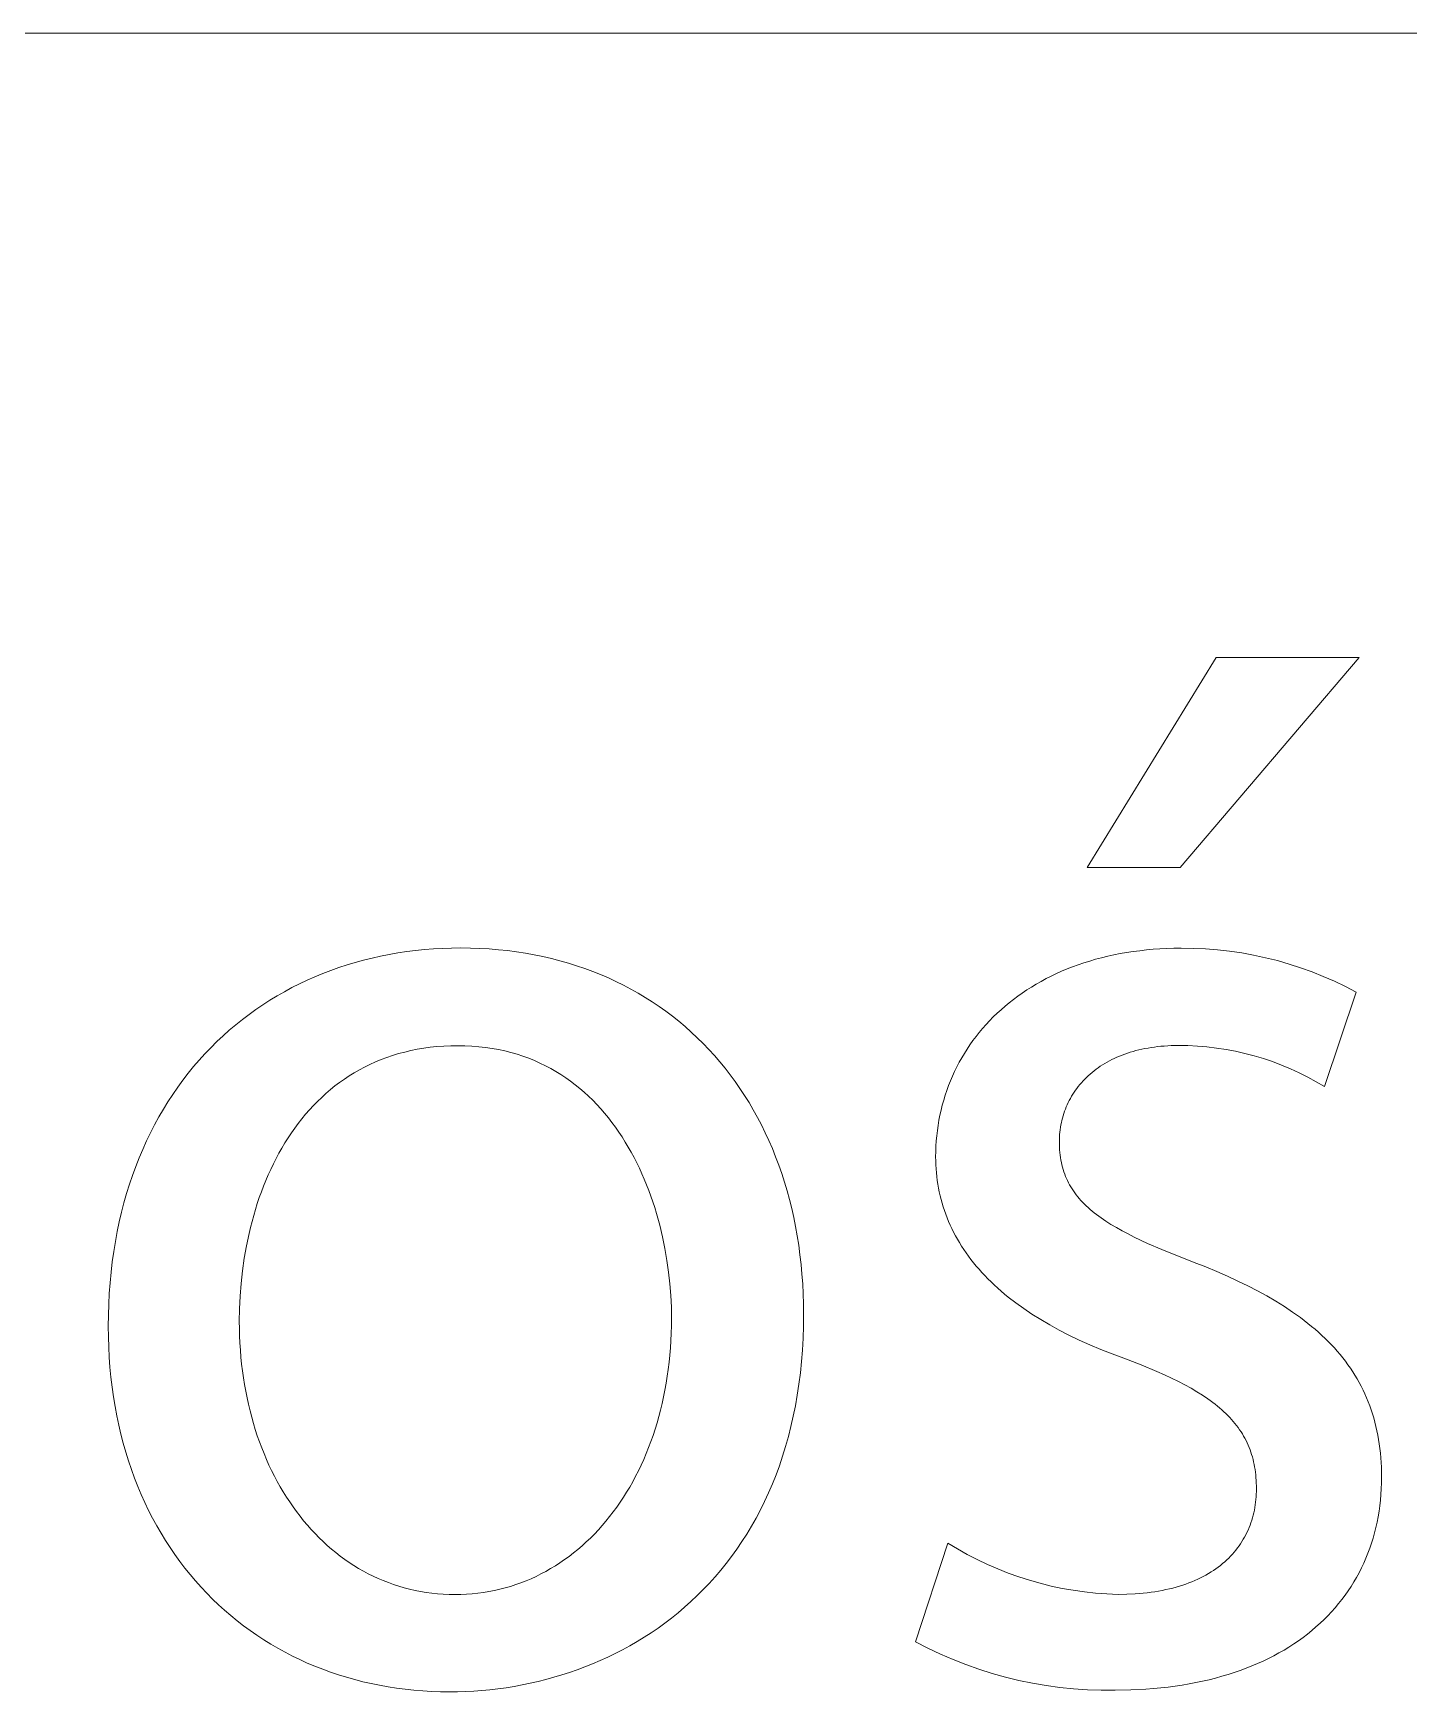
# Model space of a CAD drawing. Header units: millimetres. Extents: x 0 to 4468, y 0 to 3122.
# Drawn here: x 3837.3 to 3879.2, y 74.4 to 124.9 of the extents above; entities that cross this region are included whole.
import ezdxf

# ---------------------------------------------------------------- set-up
doc = ezdxf.new("R2010")
doc.units = ezdxf.units.MM
doc.header["$MEASUREMENT"] = 0
doc.layers.add('Domyślny', color=7, linetype='Continuous', true_color=0x000000)

msp = doc.modelspace()

# ---------------------------------------------------------------- linework, layer by layer
at = {"layer": 'Domyślny', "color": 18, "lineweight": 15, "true_color": 0x000000}
for p, q in [((2779.698, 124.861), (4464.069, 124.861)), ((3869.373, 99.458), (3873.301, 105.856)), ((3877.646, 105.856), (3872.2, 99.458)), ((3873.301, 105.856), (3877.646, 105.856)), ((3872.2, 99.458), (3869.373, 99.458)), ((3848.934, 96.935), (3849.205, 96.962)), ((3849.205, 96.962), (3849.478, 96.984)), ((3849.478, 96.984), (3849.754, 96.999)), ((3849.754, 96.999), (3850.032, 97.009)), ((3850.032, 97.009), (3850.311, 97.012)), ((3850.311, 97.012), (3850.601, 97.009)), ((3850.601, 97.009), (3850.888, 96.999)), ((3850.888, 96.999), (3851.172, 96.982)), ((3851.172, 96.982), (3851.453, 96.959)), ((3851.453, 96.959), (3851.731, 96.93)), ((3871.173, 96.951), (3871.379, 96.97)), ((3871.379, 96.97), (3871.587, 96.984)), ((3871.587, 96.984), (3871.799, 96.995)), ((3871.799, 96.995), (3872.013, 97.001)), ((3872.013, 97.001), (3872.23, 97.003)), ((3872.23, 97.003), (3872.6, 96.999)), ((3872.6, 96.999), (3872.97, 96.983)), ((3872.97, 96.983), (3873.339, 96.954)), ((3873.339, 96.954), (3873.707, 96.913)), ((3846.6, 96.414), (3846.848, 96.496)), ((3846.848, 96.496), (3847.1, 96.571)), ((3847.1, 96.571), (3847.354, 96.641)), ((3847.354, 96.641), (3847.611, 96.705)), ((3847.611, 96.705), (3847.871, 96.763)), ((3847.871, 96.763), (3848.133, 96.815)), ((3848.133, 96.815), (3848.397, 96.861)), ((3848.397, 96.861), (3848.664, 96.901)), ((3848.664, 96.901), (3848.934, 96.935)), ((3851.731, 96.93), (3852.006, 96.895)), ((3852.006, 96.895), (3852.277, 96.853)), ((3852.277, 96.853), (3852.545, 96.805)), ((3852.545, 96.805), (3852.81, 96.75)), ((3852.81, 96.75), (3853.071, 96.69)), ((3853.071, 96.69), (3853.329, 96.623)), ((3853.329, 96.623), (3853.583, 96.551)), ((3853.583, 96.551), (3853.834, 96.472)), ((3853.834, 96.472), (3854.081, 96.388)), ((3868.927, 96.437), (3869.098, 96.5)), ((3869.098, 96.5), (3869.272, 96.559)), ((3869.272, 96.559), (3869.449, 96.614)), ((3869.449, 96.614), (3869.628, 96.666)), ((3869.628, 96.666), (3869.811, 96.715)), ((3869.811, 96.715), (3869.997, 96.76)), ((3869.997, 96.76), (3870.186, 96.801)), ((3870.186, 96.801), (3870.377, 96.839)), ((3870.377, 96.839), (3870.572, 96.873)), ((3870.572, 96.873), (3870.769, 96.903)), ((3870.769, 96.903), (3870.97, 96.929)), ((3870.97, 96.929), (3871.173, 96.951)), ((3873.707, 96.913), (3874.073, 96.86)), ((3874.073, 96.86), (3874.437, 96.794)), ((3874.437, 96.794), (3874.799, 96.716)), ((3874.799, 96.716), (3875.158, 96.626)), ((3875.158, 96.626), (3875.513, 96.523)), ((3875.513, 96.523), (3875.865, 96.409)), ((3845.402, 95.919), (3845.635, 96.03)), ((3845.635, 96.03), (3845.872, 96.134)), ((3845.872, 96.134), (3846.111, 96.233)), ((3846.111, 96.233), (3846.354, 96.327)), ((3846.354, 96.327), (3846.6, 96.414)), ((3854.081, 96.388), (3854.325, 96.298)), ((3854.325, 96.298), (3854.565, 96.202)), ((3854.565, 96.202), (3854.801, 96.1)), ((3854.801, 96.1), (3855.033, 95.992)), ((3855.033, 95.992), (3855.262, 95.879)), ((3867.82, 95.911), (3867.969, 95.995)), ((3867.969, 95.995), (3868.12, 96.077)), ((3868.12, 96.077), (3868.276, 96.155)), ((3868.276, 96.155), (3868.434, 96.231)), ((3868.434, 96.231), (3868.595, 96.303)), ((3868.595, 96.303), (3868.76, 96.372)), ((3868.76, 96.372), (3868.927, 96.437)), ((3875.865, 96.409), (3876.213, 96.283)), ((3876.213, 96.283), (3876.557, 96.145)), ((3876.557, 96.145), (3876.895, 95.996)), ((3876.895, 95.996), (3877.229, 95.836)), ((3844.504, 95.421), (3844.723, 95.554)), ((3844.723, 95.554), (3844.946, 95.681)), ((3844.946, 95.681), (3845.172, 95.803)), ((3845.172, 95.803), (3845.402, 95.919)), ((3855.262, 95.879), (3855.486, 95.761)), ((3855.486, 95.761), (3855.707, 95.636)), ((3855.707, 95.636), (3855.924, 95.507)), ((3855.924, 95.507), (3856.136, 95.372)), ((3866.996, 95.343), (3867.125, 95.444)), ((3867.125, 95.444), (3867.258, 95.543)), ((3867.258, 95.543), (3867.393, 95.639)), ((3867.393, 95.639), (3867.532, 95.733)), ((3867.532, 95.733), (3867.674, 95.823)), ((3867.674, 95.823), (3867.82, 95.911)), ((3877.557, 95.664), (3876.59, 92.792)), ((3877.229, 95.836), (3877.557, 95.664)), ((3843.664, 94.834), (3843.868, 94.989)), ((3843.868, 94.989), (3844.076, 95.138)), ((3844.076, 95.138), (3844.288, 95.282)), ((3844.288, 95.282), (3844.504, 95.421)), ((3856.136, 95.372), (3856.345, 95.231)), ((3856.345, 95.231), (3856.549, 95.086)), ((3856.549, 95.086), (3856.749, 94.935)), ((3856.749, 94.935), (3856.945, 94.779)), ((3866.515, 94.911), (3866.63, 95.022)), ((3866.63, 95.022), (3866.749, 95.132)), ((3866.749, 95.132), (3866.871, 95.239)), ((3866.871, 95.239), (3866.996, 95.343)), ((3843.075, 94.335), (3843.267, 94.507)), ((3843.267, 94.507), (3843.464, 94.673)), ((3843.464, 94.673), (3843.664, 94.834)), ((3856.945, 94.779), (3857.136, 94.618)), ((3857.136, 94.618), (3857.324, 94.451)), ((3857.324, 94.451), (3857.506, 94.28)), ((3865.99, 94.316), (3866.088, 94.439)), ((3866.088, 94.439), (3866.189, 94.56)), ((3866.189, 94.56), (3866.294, 94.68)), ((3866.294, 94.68), (3866.403, 94.796)), ((3866.403, 94.796), (3866.515, 94.911)), ((3842.525, 93.789), (3842.704, 93.976)), ((3842.704, 93.976), (3842.888, 94.159)), ((3842.888, 94.159), (3843.075, 94.335)), ((3848.985, 93.927), (3848.792, 93.888)), ((3849.182, 93.96), (3848.985, 93.927)), ((3849.382, 93.987), (3849.182, 93.96)), ((3849.586, 94.008), (3849.382, 93.987)), ((3849.794, 94.024), (3849.586, 94.008)), ((3850.006, 94.033), (3849.794, 94.024)), ((3850.222, 94.036), (3850.006, 94.033)), ((3850.438, 94.033), (3850.222, 94.036)), ((3850.65, 94.023), (3850.438, 94.033)), ((3850.858, 94.006), (3850.65, 94.023)), ((3851.062, 93.983), (3850.858, 94.006)), ((3851.262, 93.954), (3851.062, 93.983)), ((3851.458, 93.918), (3851.262, 93.954)), ((3857.506, 94.28), (3857.685, 94.104)), ((3857.685, 94.104), (3857.859, 93.923)), ((3865.635, 93.8), (3865.718, 93.932)), ((3865.718, 93.932), (3865.805, 94.062)), ((3865.805, 94.062), (3865.896, 94.19)), ((3865.896, 94.19), (3865.99, 94.316)), ((3871.036, 93.929), (3870.945, 93.908)), ((3871.129, 93.948), (3871.036, 93.929)), ((3871.223, 93.965), (3871.129, 93.948)), ((3871.319, 93.981), (3871.223, 93.965)), ((3871.416, 93.995), (3871.319, 93.981)), ((3871.515, 94.007), (3871.416, 93.995)), ((3871.616, 94.018), (3871.515, 94.007)), ((3871.718, 94.026), (3871.616, 94.018)), ((3871.821, 94.033), (3871.718, 94.026)), ((3871.926, 94.038), (3871.821, 94.033)), ((3872.033, 94.041), (3871.926, 94.038)), ((3872.141, 94.042), (3872.033, 94.041)), ((3872.433, 94.038), (3872.141, 94.042)), ((3872.725, 94.024), (3872.433, 94.038)), ((3873.017, 94), (3872.725, 94.024)), ((3873.308, 93.966), (3873.017, 94)), ((3873.597, 93.922), (3873.308, 93.966)), ((3842.18, 93.398), (3842.35, 93.596)), ((3842.35, 93.596), (3842.525, 93.789)), ((3847.547, 93.468), (3847.384, 93.387)), ((3847.714, 93.543), (3847.547, 93.468)), ((3847.884, 93.613), (3847.714, 93.543)), ((3848.058, 93.679), (3847.884, 93.613)), ((3848.236, 93.739), (3848.058, 93.679)), ((3848.418, 93.794), (3848.236, 93.739)), ((3848.603, 93.844), (3848.418, 93.794)), ((3848.792, 93.888), (3848.603, 93.844)), ((3851.65, 93.877), (3851.458, 93.918)), ((3851.838, 93.829), (3851.65, 93.877)), ((3852.022, 93.776), (3851.838, 93.829)), ((3852.203, 93.717), (3852.022, 93.776)), ((3852.379, 93.653), (3852.203, 93.717)), ((3852.551, 93.583), (3852.379, 93.653)), ((3852.72, 93.508), (3852.551, 93.583)), ((3852.885, 93.428), (3852.72, 93.508)), ((3853.046, 93.343), (3852.885, 93.428)), ((3857.859, 93.923), (3858.028, 93.736)), ((3858.028, 93.736), (3858.193, 93.546)), ((3858.193, 93.546), (3858.353, 93.35)), ((3865.406, 93.392), (3865.479, 93.53)), ((3865.479, 93.53), (3865.555, 93.666)), ((3865.555, 93.666), (3865.635, 93.8)), ((3869.838, 93.452), (3869.771, 93.408)), ((3869.906, 93.494), (3869.838, 93.452)), ((3869.977, 93.534), (3869.906, 93.494)), ((3870.048, 93.573), (3869.977, 93.534)), ((3870.122, 93.611), (3870.048, 93.573)), ((3870.197, 93.648), (3870.122, 93.611)), ((3870.273, 93.683), (3870.197, 93.648)), ((3870.352, 93.716), (3870.273, 93.683)), ((3870.432, 93.748), (3870.352, 93.716)), ((3870.513, 93.779), (3870.432, 93.748)), ((3870.596, 93.808), (3870.513, 93.779)), ((3870.681, 93.835), (3870.596, 93.808)), ((3870.768, 93.861), (3870.681, 93.835)), ((3870.855, 93.885), (3870.768, 93.861)), ((3870.945, 93.908), (3870.855, 93.885)), ((3873.884, 93.868), (3873.597, 93.922)), ((3874.17, 93.803), (3873.884, 93.868)), ((3874.453, 93.729), (3874.17, 93.803)), ((3874.733, 93.645), (3874.453, 93.729)), ((3875.01, 93.551), (3874.733, 93.645)), ((3875.284, 93.448), (3875.01, 93.551)), ((3875.554, 93.335), (3875.284, 93.448)), ((3841.698, 92.773), (3841.854, 92.986)), ((3841.854, 92.986), (3842.015, 93.195)), ((3842.015, 93.195), (3842.18, 93.398)), ((3846.622, 92.917), (3846.481, 92.81)), ((3846.767, 93.02), (3846.622, 92.917)), ((3846.916, 93.118), (3846.767, 93.02)), ((3847.068, 93.213), (3846.916, 93.118)), ((3847.224, 93.302), (3847.068, 93.213)), ((3847.384, 93.387), (3847.224, 93.302)), ((3853.203, 93.253), (3853.046, 93.343)), ((3853.356, 93.159), (3853.203, 93.253)), ((3853.506, 93.059), (3853.356, 93.159)), ((3853.651, 92.956), (3853.506, 93.059)), ((3853.794, 92.848), (3853.651, 92.956)), ((3858.353, 93.35), (3858.508, 93.15)), ((3858.508, 93.15), (3858.659, 92.945)), ((3858.659, 92.945), (3858.804, 92.736)), ((3865.154, 92.823), (3865.211, 92.968)), ((3865.211, 92.968), (3865.273, 93.111)), ((3865.273, 93.111), (3865.338, 93.252)), ((3865.338, 93.252), (3865.406, 93.392)), ((3869.246, 92.964), (3869.196, 92.909)), ((3869.297, 93.018), (3869.246, 92.964)), ((3869.351, 93.071), (3869.297, 93.018)), ((3869.406, 93.123), (3869.351, 93.071)), ((3869.462, 93.173), (3869.406, 93.123)), ((3869.521, 93.223), (3869.462, 93.173)), ((3869.581, 93.271), (3869.521, 93.223)), ((3869.643, 93.318), (3869.581, 93.271)), ((3869.706, 93.364), (3869.643, 93.318)), ((3869.771, 93.408), (3869.706, 93.364)), ((3875.82, 93.213), (3875.554, 93.335)), ((3876.081, 93.082), (3875.82, 93.213)), ((3876.338, 92.941), (3876.081, 93.082)), ((3876.59, 92.792), (3876.338, 92.941)), ((3841.4, 92.33), (3841.547, 92.554)), ((3841.547, 92.554), (3841.698, 92.773)), ((3846.077, 92.464), (3845.95, 92.34)), ((3846.208, 92.583), (3846.077, 92.464)), ((3846.343, 92.698), (3846.208, 92.583)), ((3846.481, 92.81), (3846.343, 92.698)), ((3853.932, 92.735), (3853.794, 92.848)), ((3854.067, 92.619), (3853.932, 92.735)), ((3854.198, 92.498), (3854.067, 92.619)), ((3854.326, 92.374), (3854.198, 92.498)), ((3858.804, 92.736), (3858.945, 92.522)), ((3858.945, 92.522), (3859.081, 92.303)), ((3865.005, 92.379), (3865.051, 92.529)), ((3865.051, 92.529), (3865.1, 92.677)), ((3865.1, 92.677), (3865.154, 92.823)), ((3868.86, 92.433), (3868.826, 92.37)), ((3868.896, 92.496), (3868.86, 92.433)), ((3868.934, 92.558), (3868.896, 92.496)), ((3868.973, 92.619), (3868.934, 92.558)), ((3869.014, 92.679), (3868.973, 92.619)), ((3869.057, 92.738), (3869.014, 92.679)), ((3869.102, 92.796), (3869.057, 92.738)), ((3869.148, 92.853), (3869.102, 92.796)), ((3869.196, 92.909), (3869.148, 92.853)), ((3841.123, 91.867), (3841.259, 92.101)), ((3841.259, 92.101), (3841.4, 92.33)), ((3845.589, 91.949), (3845.475, 91.812)), ((3845.706, 92.083), (3845.589, 91.949)), ((3845.826, 92.214), (3845.706, 92.083)), ((3845.95, 92.34), (3845.826, 92.214)), ((3854.45, 92.246), (3854.326, 92.374)), ((3854.57, 92.115), (3854.45, 92.246)), ((3854.687, 91.98), (3854.57, 92.115)), ((3854.801, 91.841), (3854.687, 91.98)), ((3859.081, 92.303), (3859.212, 92.08)), ((3859.212, 92.08), (3859.338, 91.853)), ((3864.86, 91.767), (3864.89, 91.922)), ((3864.89, 91.922), (3864.925, 92.076)), ((3864.925, 92.076), (3864.963, 92.228)), ((3864.963, 92.228), (3865.005, 92.379)), ((3868.638, 91.904), (3868.619, 91.834)), ((3868.66, 91.972), (3868.638, 91.904)), ((3868.683, 92.04), (3868.66, 91.972)), ((3868.708, 92.108), (3868.683, 92.04)), ((3868.735, 92.174), (3868.708, 92.108)), ((3868.763, 92.24), (3868.735, 92.174)), ((3868.794, 92.305), (3868.763, 92.24)), ((3868.826, 92.37), (3868.794, 92.305)), ((3840.867, 91.384), (3840.992, 91.628)), ((3840.992, 91.628), (3841.123, 91.867)), ((3845.259, 91.527), (3845.155, 91.38)), ((3845.365, 91.671), (3845.259, 91.527)), ((3845.475, 91.812), (3845.365, 91.671)), ((3854.911, 91.7), (3854.801, 91.841)), ((3855.017, 91.555), (3854.911, 91.7)), ((3855.12, 91.408), (3855.017, 91.555)), ((3855.219, 91.257), (3855.12, 91.408)), ((3859.338, 91.853), (3859.459, 91.622)), ((3859.459, 91.622), (3859.575, 91.386)), ((3864.793, 91.295), (3864.812, 91.453)), ((3864.812, 91.453), (3864.834, 91.611)), ((3864.834, 91.611), (3864.86, 91.767)), ((3868.54, 91.406), (3868.533, 91.333)), ((3868.549, 91.479), (3868.54, 91.406)), ((3868.559, 91.551), (3868.549, 91.479)), ((3868.571, 91.623), (3868.559, 91.551)), ((3868.585, 91.694), (3868.571, 91.623)), ((3868.601, 91.764), (3868.585, 91.694)), ((3868.619, 91.834), (3868.601, 91.764)), ((3840.631, 90.881), (3840.746, 91.135)), ((3840.746, 91.135), (3840.867, 91.384)), ((3844.866, 90.921), (3844.777, 90.763)), ((3844.959, 91.077), (3844.866, 90.921)), ((3845.056, 91.23), (3844.959, 91.077)), ((3845.155, 91.38), (3845.056, 91.23)), ((3855.316, 91.104), (3855.219, 91.257)), ((3855.408, 90.949), (3855.316, 91.104)), ((3855.498, 90.791), (3855.408, 90.949)), ((3859.575, 91.386), (3859.686, 91.146)), ((3859.686, 91.146), (3859.791, 90.902)), ((3859.791, 90.902), (3859.892, 90.654)), ((3864.763, 90.812), (3864.769, 90.974)), ((3864.769, 90.974), (3864.779, 91.135)), ((3864.779, 91.135), (3864.793, 91.295)), ((3868.526, 91.185), (3868.525, 91.111)), ((3868.525, 91.111), (3868.526, 91.027)), ((3868.529, 91.259), (3868.526, 91.185)), ((3868.526, 91.027), (3868.529, 90.945)), ((3868.533, 91.333), (3868.529, 91.259)), ((3868.529, 90.945), (3868.534, 90.864)), ((3840.418, 90.358), (3840.522, 90.622)), ((3840.522, 90.622), (3840.631, 90.881)), ((3844.607, 90.438), (3844.528, 90.272)), ((3844.69, 90.602), (3844.607, 90.438)), ((3844.777, 90.763), (3844.69, 90.602)), ((3855.584, 90.63), (3855.498, 90.791)), ((3855.666, 90.468), (3855.584, 90.63)), ((3855.746, 90.303), (3855.666, 90.468)), ((3859.892, 90.654), (3859.986, 90.402)), ((3859.986, 90.402), (3860.076, 90.146)), ((3864.76, 90.649), (3864.763, 90.812)), ((3864.762, 90.528), (3864.76, 90.649)), ((3864.766, 90.408), (3864.762, 90.528)), ((3864.773, 90.288), (3864.766, 90.408)), ((3868.534, 90.864), (3868.54, 90.784)), ((3868.54, 90.784), (3868.549, 90.706)), ((3868.549, 90.706), (3868.559, 90.63)), ((3868.559, 90.63), (3868.572, 90.554)), ((3868.572, 90.554), (3868.586, 90.48)), ((3868.586, 90.48), (3868.602, 90.407)), ((3868.602, 90.407), (3868.621, 90.335)), ((3840.228, 89.816), (3840.32, 90.089)), ((3840.32, 90.089), (3840.418, 90.358)), ((3844.378, 89.934), (3844.308, 89.761)), ((3844.451, 90.104), (3844.378, 89.934)), ((3844.528, 90.272), (3844.451, 90.104)), ((3855.822, 90.137), (3855.746, 90.303)), ((3855.895, 89.969), (3855.822, 90.137)), ((3855.964, 89.799), (3855.895, 89.969)), ((3860.076, 90.146), (3860.16, 89.886)), ((3860.16, 89.886), (3860.239, 89.622)), ((3864.782, 90.169), (3864.773, 90.288)), ((3864.794, 90.051), (3864.782, 90.169)), ((3864.809, 89.933), (3864.794, 90.051)), ((3864.827, 89.816), (3864.809, 89.933)), ((3868.621, 90.335), (3868.641, 90.264)), ((3868.641, 90.264), (3868.663, 90.195)), ((3868.663, 90.195), (3868.687, 90.126)), ((3868.687, 90.126), (3868.713, 90.059)), ((3868.713, 90.059), (3868.741, 89.993)), ((3868.741, 89.993), (3868.771, 89.928)), ((3868.771, 89.928), (3868.803, 89.863)), ((3840.061, 89.254), (3840.141, 89.537)), ((3840.141, 89.537), (3840.228, 89.816)), ((3844.178, 89.41), (3844.118, 89.232)), ((3844.242, 89.587), (3844.178, 89.41)), ((3844.308, 89.761), (3844.242, 89.587)), ((3856.031, 89.628), (3855.964, 89.799)), ((3856.094, 89.455), (3856.031, 89.628)), ((3856.154, 89.281), (3856.094, 89.455)), ((3860.239, 89.622), (3860.312, 89.354)), ((3864.847, 89.699), (3864.827, 89.816)), ((3864.87, 89.584), (3864.847, 89.699)), ((3864.896, 89.469), (3864.87, 89.584)), ((3864.925, 89.354), (3864.896, 89.469)), ((3868.803, 89.863), (3868.837, 89.8)), ((3868.837, 89.8), (3868.873, 89.738)), ((3868.873, 89.738), (3868.911, 89.676)), ((3868.911, 89.676), (3868.951, 89.616)), ((3868.951, 89.616), (3868.993, 89.556)), ((3868.993, 89.556), (3869.037, 89.497)), ((3869.037, 89.497), (3869.083, 89.439)), ((3869.083, 89.439), (3869.131, 89.382)), ((3869.131, 89.382), (3869.181, 89.325)), ((3839.917, 88.674), (3839.986, 88.967)), ((3839.986, 88.967), (3840.061, 89.254)), ((3844.061, 89.052), (3844.008, 88.871)), ((3844.118, 89.232), (3844.061, 89.052)), ((3856.211, 89.106), (3856.154, 89.281)), ((3856.265, 88.93), (3856.211, 89.106)), ((3856.363, 88.575), (3856.265, 88.93)), ((3860.312, 89.354), (3860.38, 89.083)), ((3860.38, 89.083), (3860.442, 88.808)), ((3864.956, 89.241), (3864.925, 89.354)), ((3864.99, 89.128), (3864.956, 89.241)), ((3865.027, 89.016), (3864.99, 89.128)), ((3865.067, 88.905), (3865.027, 89.016)), ((3865.109, 88.794), (3865.067, 88.905)), ((3869.181, 89.325), (3869.233, 89.269)), ((3869.233, 89.269), (3869.287, 89.214)), ((3869.287, 89.214), (3869.343, 89.16)), ((3869.343, 89.16), (3869.401, 89.106)), ((3869.401, 89.106), (3869.461, 89.052)), ((3869.461, 89.052), (3869.524, 89)), ((3869.524, 89), (3869.588, 88.947)), ((3869.588, 88.947), (3869.654, 88.896)), ((3869.654, 88.896), (3869.723, 88.844)), ((3839.799, 88.075), (3839.855, 88.377)), ((3839.855, 88.377), (3839.917, 88.674)), ((3843.91, 88.503), (3843.866, 88.318)), ((3843.957, 88.688), (3843.91, 88.503)), ((3844.008, 88.871), (3843.957, 88.688)), ((3856.449, 88.217), (3856.363, 88.575)), ((3860.442, 88.808), (3860.498, 88.529)), ((3860.498, 88.529), (3860.548, 88.247)), ((3865.155, 88.684), (3865.109, 88.794)), ((3865.203, 88.575), (3865.155, 88.684)), ((3865.253, 88.467), (3865.203, 88.575)), ((3865.307, 88.359), (3865.253, 88.467)), ((3869.723, 88.844), (3869.793, 88.794)), ((3869.793, 88.794), (3869.941, 88.693)), ((3869.941, 88.693), (3870.096, 88.594)), ((3870.096, 88.594), (3870.261, 88.497)), ((3870.261, 88.497), (3870.433, 88.4)), ((3870.433, 88.4), (3870.614, 88.304)), ((3839.749, 87.768), (3839.799, 88.075)), ((3843.787, 87.943), (3843.72, 87.565)), ((3843.866, 88.318), (3843.787, 87.943)), ((3856.523, 87.859), (3856.449, 88.217)), ((3860.548, 88.247), (3860.593, 87.961)), ((3860.593, 87.961), (3860.632, 87.672)), ((3865.363, 88.252), (3865.307, 88.359)), ((3865.422, 88.146), (3865.363, 88.252)), ((3865.484, 88.041), (3865.422, 88.146)), ((3865.549, 87.937), (3865.484, 88.041)), ((3865.617, 87.833), (3865.549, 87.937)), ((3870.614, 88.304), (3870.804, 88.209)), ((3870.804, 88.209), (3871.208, 88.018)), ((3871.208, 88.018), (3871.648, 87.827)), ((3839.668, 87.141), (3839.705, 87.457)), ((3839.705, 87.457), (3839.749, 87.768)), ((3843.72, 87.565), (3843.666, 87.184)), ((3856.585, 87.5), (3856.523, 87.859)), ((3856.636, 87.141), (3856.585, 87.5)), ((3860.632, 87.672), (3860.666, 87.379)), ((3860.666, 87.379), (3860.693, 87.084)), ((3865.687, 87.731), (3865.617, 87.833)), ((3865.76, 87.629), (3865.687, 87.731)), ((3865.836, 87.528), (3865.76, 87.629)), ((3865.915, 87.428), (3865.836, 87.528)), ((3865.997, 87.328), (3865.915, 87.428)), ((3871.648, 87.827), (3872.632, 87.435)), ((3872.632, 87.435), (3872.979, 87.299)), ((3839.638, 86.821), (3839.668, 87.141)), ((3843.666, 87.184), (3843.624, 86.8)), ((3856.675, 86.784), (3856.636, 87.141)), ((3860.693, 87.084), (3860.714, 86.784)), ((3866.081, 87.23), (3865.997, 87.328)), ((3866.168, 87.132), (3866.081, 87.23)), ((3866.259, 87.036), (3866.168, 87.132)), ((3866.352, 86.94), (3866.259, 87.036)), ((3866.448, 86.845), (3866.352, 86.94)), ((3872.979, 87.299), (3873.316, 87.16)), ((3873.316, 87.16), (3873.642, 87.017)), ((3873.642, 87.017), (3873.957, 86.872)), ((3873.957, 86.872), (3874.262, 86.724)), ((3839.597, 86.167), (3839.614, 86.496)), ((3839.614, 86.496), (3839.638, 86.821)), ((3843.594, 86.415), (3843.577, 86.029)), ((3843.624, 86.8), (3843.594, 86.415)), ((3856.702, 86.43), (3856.675, 86.784)), ((3856.719, 86.079), (3856.702, 86.43)), ((3860.714, 86.784), (3860.729, 86.482)), ((3860.729, 86.482), (3860.738, 86.176)), ((3866.546, 86.751), (3866.448, 86.845)), ((3866.648, 86.658), (3866.546, 86.751)), ((3866.752, 86.566), (3866.648, 86.658)), ((3866.86, 86.475), (3866.752, 86.566)), ((3866.97, 86.384), (3866.86, 86.475)), ((3867.199, 86.207), (3866.97, 86.384)), ((3874.262, 86.724), (3874.555, 86.572)), ((3874.555, 86.572), (3874.838, 86.417)), ((3874.838, 86.417), (3875.11, 86.258)), ((3839.587, 85.833), (3839.597, 86.167)), ((3843.577, 86.029), (3843.571, 85.644)), ((3856.724, 85.733), (3856.719, 86.079)), ((3860.738, 86.176), (3860.742, 85.867)), ((3860.742, 85.867), (3860.738, 85.495)), ((3867.44, 86.033), (3867.199, 86.207)), ((3867.692, 85.863), (3867.44, 86.033)), ((3867.956, 85.697), (3867.692, 85.863)), ((3875.11, 86.258), (3875.371, 86.095)), ((3875.371, 86.095), (3875.621, 85.928)), ((3875.621, 85.928), (3875.861, 85.757)), ((3839.583, 85.495), (3839.587, 85.833)), ((3839.586, 85.177), (3839.583, 85.495)), ((3843.571, 85.644), (3843.573, 85.423)), ((3843.573, 85.423), (3843.579, 85.204)), ((3856.716, 85.28), (3856.722, 85.506)), ((3856.722, 85.506), (3856.724, 85.733)), ((3860.738, 85.495), (3860.725, 85.13)), ((3868.231, 85.535), (3867.956, 85.697)), ((3868.518, 85.377), (3868.231, 85.535)), ((3868.817, 85.223), (3868.518, 85.377)), ((3875.861, 85.757), (3875.976, 85.67)), ((3875.976, 85.67), (3876.089, 85.582)), ((3876.089, 85.582), (3876.199, 85.492)), ((3876.199, 85.492), (3876.306, 85.402)), ((3876.306, 85.402), (3876.411, 85.31)), ((3839.596, 84.862), (3839.586, 85.177)), ((3839.613, 84.552), (3839.596, 84.862)), ((3843.579, 85.204), (3843.589, 84.986)), ((3843.589, 84.986), (3843.602, 84.771)), ((3856.673, 84.615), (3856.691, 84.835)), ((3856.691, 84.835), (3856.706, 85.056)), ((3856.706, 85.056), (3856.716, 85.28)), ((3860.725, 85.13), (3860.706, 84.771)), ((3869.128, 85.074), (3868.817, 85.223)), ((3869.45, 84.928), (3869.128, 85.074)), ((3869.785, 84.788), (3869.45, 84.928)), ((3876.411, 85.31), (3876.513, 85.217)), ((3876.513, 85.217), (3876.612, 85.123)), ((3876.612, 85.123), (3876.708, 85.028)), ((3876.708, 85.028), (3876.802, 84.931)), ((3876.802, 84.931), (3876.893, 84.833)), ((3876.893, 84.833), (3876.981, 84.734)), ((3839.635, 84.245), (3839.613, 84.552)), ((3843.602, 84.771), (3843.62, 84.557)), ((3843.62, 84.557), (3843.642, 84.345)), ((3843.642, 84.345), (3843.667, 84.136)), ((3856.625, 84.183), (3856.651, 84.398)), ((3856.651, 84.398), (3856.673, 84.615)), ((3860.678, 84.419), (3860.643, 84.073)), ((3860.706, 84.771), (3860.678, 84.419)), ((3870.131, 84.651), (3869.785, 84.788)), ((3870.489, 84.519), (3870.131, 84.651)), ((3871.012, 84.319), (3870.489, 84.519)), ((3876.981, 84.734), (3877.066, 84.634)), ((3877.066, 84.634), (3877.149, 84.532)), ((3877.149, 84.532), (3877.228, 84.429)), ((3877.228, 84.429), (3877.305, 84.324)), ((3839.664, 83.942), (3839.635, 84.245)), ((3839.7, 83.643), (3839.664, 83.942)), ((3843.667, 84.136), (3843.696, 83.928)), ((3843.696, 83.928), (3843.729, 83.723)), ((3856.562, 83.761), (3856.595, 83.971)), ((3856.595, 83.971), (3856.625, 84.183)), ((3860.643, 84.073), (3860.6, 83.734)), ((3871.495, 84.118), (3871.012, 84.319)), ((3871.722, 84.017), (3871.495, 84.118)), ((3871.939, 83.915), (3871.722, 84.017)), ((3872.146, 83.813), (3871.939, 83.915)), ((3877.305, 84.324), (3877.38, 84.218)), ((3877.38, 84.218), (3877.451, 84.111)), ((3877.451, 84.111), (3877.52, 84.002)), ((3877.52, 84.002), (3877.586, 83.892)), ((3877.586, 83.892), (3877.649, 83.78)), ((3839.741, 83.347), (3839.7, 83.643)), ((3839.789, 83.056), (3839.741, 83.347)), ((3843.729, 83.723), (3843.765, 83.519)), ((3843.765, 83.519), (3843.805, 83.318)), ((3856.438, 83.145), (3856.483, 83.348)), ((3856.483, 83.348), (3856.524, 83.553)), ((3856.524, 83.553), (3856.562, 83.761)), ((3860.55, 83.401), (3860.493, 83.075)), ((3860.6, 83.734), (3860.55, 83.401)), ((3872.343, 83.71), (3872.146, 83.813)), ((3872.531, 83.606), (3872.343, 83.71)), ((3872.71, 83.501), (3872.531, 83.606)), ((3872.879, 83.394), (3872.71, 83.501)), ((3873.04, 83.286), (3872.879, 83.394)), ((3877.649, 83.78), (3877.709, 83.667)), ((3877.709, 83.667), (3877.767, 83.552)), ((3877.767, 83.552), (3877.822, 83.436)), ((3877.822, 83.436), (3877.874, 83.318)), ((3839.843, 82.769), (3839.789, 83.056)), ((3843.805, 83.318), (3843.849, 83.119)), ((3843.849, 83.119), (3843.896, 82.923)), ((3843.896, 82.923), (3843.947, 82.729)), ((3856.338, 82.748), (3856.39, 82.945)), ((3856.39, 82.945), (3856.438, 83.145)), ((3860.493, 83.075), (3860.429, 82.755)), ((3873.117, 83.231), (3873.04, 83.286)), ((3873.191, 83.176), (3873.117, 83.231)), ((3873.264, 83.12), (3873.191, 83.176)), ((3873.334, 83.064), (3873.264, 83.12)), ((3873.402, 83.007), (3873.334, 83.064)), ((3873.468, 82.95), (3873.402, 83.007)), ((3873.532, 82.892), (3873.468, 82.95)), ((3873.593, 82.834), (3873.532, 82.892)), ((3873.653, 82.775), (3873.593, 82.834)), ((3877.874, 83.318), (3877.923, 83.198)), ((3877.923, 83.198), (3877.969, 83.077)), ((3877.969, 83.077), (3878.013, 82.954)), ((3878.013, 82.954), (3878.054, 82.83)), ((3878.054, 82.83), (3878.092, 82.704)), ((3839.902, 82.486), (3839.843, 82.769)), ((3839.968, 82.207), (3839.902, 82.486)), ((3843.947, 82.729), (3844.001, 82.537)), ((3844.001, 82.537), (3844.058, 82.348)), ((3844.058, 82.348), (3844.119, 82.162)), ((3856.161, 82.172), (3856.224, 82.361)), ((3856.224, 82.361), (3856.283, 82.553)), ((3856.283, 82.553), (3856.338, 82.748)), ((3860.357, 82.441), (3860.28, 82.134)), ((3860.429, 82.755), (3860.357, 82.441)), ((3873.71, 82.716), (3873.653, 82.775)), ((3873.765, 82.656), (3873.71, 82.716)), ((3873.818, 82.595), (3873.765, 82.656)), ((3873.869, 82.533), (3873.818, 82.595)), ((3873.919, 82.471), (3873.869, 82.533)), ((3873.966, 82.408), (3873.919, 82.471)), ((3874.011, 82.345), (3873.966, 82.408)), ((3874.053, 82.28), (3874.011, 82.345)), ((3878.092, 82.704), (3878.127, 82.576)), ((3878.127, 82.576), (3878.16, 82.447)), ((3878.16, 82.447), (3878.189, 82.315)), ((3878.189, 82.315), (3878.216, 82.182)), ((3840.039, 81.932), (3839.968, 82.207)), ((3840.116, 81.661), (3840.039, 81.932)), ((3844.119, 82.162), (3844.184, 81.978)), ((3844.184, 81.978), (3844.251, 81.797)), ((3856.026, 81.802), (3856.095, 81.985)), ((3856.095, 81.985), (3856.161, 82.172)), ((3860.195, 81.833), (3860.104, 81.539)), ((3860.28, 82.134), (3860.195, 81.833)), ((3874.094, 82.215), (3874.053, 82.28)), ((3874.133, 82.149), (3874.094, 82.215)), ((3874.17, 82.083), (3874.133, 82.149)), ((3874.206, 82.015), (3874.17, 82.083)), ((3874.239, 81.947), (3874.206, 82.015)), ((3874.27, 81.878), (3874.239, 81.947)), ((3874.299, 81.807), (3874.27, 81.878)), ((3874.327, 81.736), (3874.299, 81.807)), ((3878.216, 82.182), (3878.24, 82.048)), ((3878.24, 82.048), (3878.261, 81.911)), ((3878.261, 81.911), (3878.28, 81.773)), ((3840.199, 81.395), (3840.116, 81.661)), ((3840.288, 81.133), (3840.199, 81.395)), ((3844.251, 81.797), (3844.322, 81.618)), ((3844.322, 81.618), (3844.397, 81.443)), ((3844.397, 81.443), (3844.474, 81.27)), ((3855.799, 81.269), (3855.878, 81.443)), ((3855.878, 81.443), (3855.954, 81.621)), ((3855.954, 81.621), (3856.026, 81.802)), ((3860.104, 81.539), (3860.006, 81.25)), ((3874.352, 81.664), (3874.327, 81.736)), ((3874.376, 81.591), (3874.352, 81.664)), ((3874.398, 81.517), (3874.376, 81.591)), ((3874.418, 81.442), (3874.398, 81.517)), ((3874.436, 81.366), (3874.418, 81.442)), ((3874.452, 81.289), (3874.436, 81.366)), ((3878.28, 81.773), (3878.295, 81.633)), ((3878.295, 81.633), (3878.308, 81.491)), ((3878.308, 81.491), (3878.318, 81.347)), ((3878.318, 81.347), (3878.325, 81.201)), ((3840.382, 80.875), (3840.288, 81.133)), ((3840.481, 80.621), (3840.382, 80.875)), ((3844.474, 81.27), (3844.555, 81.1)), ((3844.555, 81.1), (3844.639, 80.933)), ((3844.639, 80.933), (3844.726, 80.769)), ((3855.543, 80.763), (3855.631, 80.929)), ((3855.631, 80.929), (3855.716, 81.097)), ((3855.716, 81.097), (3855.799, 81.269)), ((3859.903, 80.969), (3859.793, 80.693)), ((3860.006, 81.25), (3859.903, 80.969)), ((3874.467, 81.211), (3874.452, 81.289)), ((3874.48, 81.132), (3874.467, 81.211)), ((3874.491, 81.052), (3874.48, 81.132)), ((3874.5, 80.971), (3874.491, 81.052)), ((3874.508, 80.888), (3874.5, 80.971)), ((3874.514, 80.804), (3874.508, 80.888)), ((3874.518, 80.72), (3874.514, 80.804)), ((3878.325, 81.201), (3878.329, 81.053)), ((3878.33, 80.903), (3878.328, 80.726)), ((3878.329, 81.053), (3878.33, 80.903)), ((3840.586, 80.372), (3840.481, 80.621)), ((3840.696, 80.128), (3840.586, 80.372)), ((3844.726, 80.769), (3844.816, 80.608)), ((3844.816, 80.608), (3844.909, 80.45)), ((3844.909, 80.45), (3845.005, 80.296)), ((3845.005, 80.296), (3845.104, 80.145)), ((3855.259, 80.287), (3855.357, 80.443)), ((3855.357, 80.443), (3855.451, 80.601)), ((3855.451, 80.601), (3855.543, 80.763)), ((3859.677, 80.423), (3859.555, 80.16)), ((3859.793, 80.693), (3859.677, 80.423)), ((3874.506, 80.216), (3874.512, 80.298)), ((3874.512, 80.298), (3874.517, 80.38)), ((3874.517, 80.38), (3874.52, 80.463)), ((3874.52, 80.634), (3874.518, 80.72)), ((3874.521, 80.546), (3874.52, 80.634)), ((3874.52, 80.463), (3874.521, 80.546)), ((3878.311, 80.375), (3878.296, 80.203)), ((3878.322, 80.55), (3878.311, 80.375)), ((3878.328, 80.726), (3878.322, 80.55)), ((3840.811, 79.888), (3840.696, 80.128)), ((3840.932, 79.652), (3840.811, 79.888)), ((3845.104, 80.145), (3845.205, 79.997)), ((3845.205, 79.997), (3845.31, 79.852)), ((3845.31, 79.852), (3845.418, 79.711)), ((3854.84, 79.7), (3854.949, 79.841)), ((3854.949, 79.841), (3855.055, 79.986)), ((3855.055, 79.986), (3855.159, 80.135)), ((3855.159, 80.135), (3855.259, 80.287)), ((3859.428, 79.903), (3859.295, 79.652)), ((3859.555, 80.16), (3859.428, 79.903)), ((3874.423, 79.74), (3874.441, 79.817)), ((3874.441, 79.817), (3874.458, 79.896)), ((3874.458, 79.896), (3874.473, 79.975)), ((3874.473, 79.975), (3874.486, 80.054)), ((3874.486, 80.054), (3874.497, 80.135)), ((3874.497, 80.135), (3874.506, 80.216)), ((3878.253, 79.863), (3878.225, 79.696)), ((3878.277, 80.032), (3878.253, 79.863)), ((3878.296, 80.203), (3878.277, 80.032)), ((3841.057, 79.421), (3840.932, 79.652)), ((3841.188, 79.194), (3841.057, 79.421)), ((3845.418, 79.711), (3845.528, 79.573)), ((3845.528, 79.573), (3845.641, 79.439)), ((3845.641, 79.439), (3845.757, 79.308)), ((3845.757, 79.308), (3845.876, 79.181)), ((3854.377, 79.169), (3854.497, 79.296)), ((3854.497, 79.296), (3854.614, 79.427)), ((3854.614, 79.427), (3854.728, 79.562)), ((3854.728, 79.562), (3854.84, 79.7)), ((3859.157, 79.408), (3859.013, 79.169)), ((3859.295, 79.652), (3859.157, 79.408)), ((3874.234, 79.219), (3874.267, 79.291)), ((3874.267, 79.291), (3874.298, 79.364)), ((3874.298, 79.364), (3874.327, 79.437)), ((3874.327, 79.437), (3874.354, 79.511)), ((3874.354, 79.511), (3874.379, 79.587)), ((3874.379, 79.587), (3874.402, 79.663)), ((3874.402, 79.663), (3874.423, 79.74)), ((3878.157, 79.368), (3878.117, 79.207)), ((3878.193, 79.531), (3878.157, 79.368)), ((3878.225, 79.696), (3878.193, 79.531)), ((3841.323, 78.972), (3841.188, 79.194)), ((3841.464, 78.755), (3841.323, 78.972)), ((3845.876, 79.181), (3845.997, 79.058)), ((3845.997, 79.058), (3846.121, 78.938)), ((3846.121, 78.938), (3846.247, 78.823)), ((3846.247, 78.823), (3846.376, 78.711)), ((3853.873, 78.7), (3854.002, 78.811)), ((3854.002, 78.811), (3854.13, 78.927)), ((3854.13, 78.927), (3854.255, 79.046)), ((3854.255, 79.046), (3854.377, 79.169)), ((3858.864, 78.937), (3858.71, 78.71)), ((3859.013, 79.169), (3858.864, 78.937)), ((3864.15, 75.889), (3865.132, 78.895)), ((3865.132, 78.895), (3865.425, 78.717)), ((3873.946, 78.745), (3873.993, 78.809)), ((3873.993, 78.809), (3874.039, 78.875)), ((3874.039, 78.875), (3874.082, 78.942)), ((3874.082, 78.942), (3874.123, 79.01)), ((3874.123, 79.01), (3874.162, 79.079)), ((3874.162, 79.079), (3874.199, 79.148)), ((3874.199, 79.148), (3874.234, 79.219)), ((3878.023, 78.89), (3877.97, 78.735)), ((3878.072, 79.047), (3878.023, 78.89)), ((3878.117, 79.207), (3878.072, 79.047)), ((3841.609, 78.543), (3841.464, 78.755)), ((3841.759, 78.335), (3841.609, 78.543)), ((3841.914, 78.132), (3841.759, 78.335)), ((3846.376, 78.711), (3846.507, 78.603)), ((3846.507, 78.603), (3846.641, 78.499)), ((3846.641, 78.499), (3846.778, 78.398)), ((3846.778, 78.398), (3846.916, 78.303)), ((3846.916, 78.303), (3847.057, 78.211)), ((3853.188, 78.202), (3853.329, 78.293)), ((3853.329, 78.293), (3853.469, 78.389)), ((3853.469, 78.389), (3853.606, 78.488)), ((3853.606, 78.488), (3853.74, 78.592)), ((3853.74, 78.592), (3853.873, 78.7)), ((3858.388, 78.275), (3858.22, 78.067)), ((3858.551, 78.49), (3858.388, 78.275)), ((3858.71, 78.71), (3858.551, 78.49)), ((3865.425, 78.717), (3865.723, 78.549)), ((3865.723, 78.549), (3866.027, 78.392)), ((3866.027, 78.392), (3866.336, 78.245)), ((3873.427, 78.216), (3873.493, 78.27)), ((3873.493, 78.27), (3873.557, 78.325)), ((3873.557, 78.325), (3873.619, 78.381)), ((3873.619, 78.381), (3873.678, 78.439)), ((3873.678, 78.439), (3873.736, 78.498)), ((3873.736, 78.498), (3873.792, 78.558)), ((3873.792, 78.558), (3873.845, 78.619)), ((3873.845, 78.619), (3873.897, 78.681)), ((3873.897, 78.681), (3873.946, 78.745)), ((3877.787, 78.283), (3877.718, 78.136)), ((3877.852, 78.431), (3877.787, 78.283)), ((3877.913, 78.582), (3877.852, 78.431)), ((3877.97, 78.735), (3877.913, 78.582)), ((3842.073, 77.934), (3841.914, 78.132)), ((3842.237, 77.741), (3842.073, 77.934)), ((3847.057, 78.211), (3847.201, 78.123)), ((3847.201, 78.123), (3847.346, 78.04)), ((3847.346, 78.04), (3847.494, 77.961)), ((3847.494, 77.961), (3847.644, 77.886)), ((3847.644, 77.886), (3847.796, 77.816)), ((3847.796, 77.816), (3847.951, 77.75)), ((3852.295, 77.745), (3852.449, 77.81)), ((3852.449, 77.81), (3852.601, 77.88)), ((3852.601, 77.88), (3852.751, 77.954)), ((3852.751, 77.954), (3852.899, 78.032)), ((3852.899, 78.032), (3853.044, 78.115)), ((3853.044, 78.115), (3853.188, 78.202)), ((3858.047, 77.865), (3857.87, 77.668)), ((3858.22, 78.067), (3858.047, 77.865)), ((3866.336, 78.245), (3866.649, 78.108)), ((3866.649, 78.108), (3866.967, 77.982)), ((3866.967, 77.982), (3867.29, 77.867)), ((3867.29, 77.867), (3867.615, 77.762)), ((3872.649, 77.756), (3872.736, 77.795)), ((3872.736, 77.795), (3872.822, 77.836)), ((3872.822, 77.836), (3872.905, 77.879)), ((3872.905, 77.879), (3872.986, 77.922)), ((3872.986, 77.922), (3873.065, 77.968)), ((3873.065, 77.968), (3873.141, 78.015)), ((3873.141, 78.015), (3873.216, 78.063)), ((3873.216, 78.063), (3873.288, 78.113)), ((3873.288, 78.113), (3873.358, 78.164)), ((3873.358, 78.164), (3873.427, 78.216)), ((3877.568, 77.85), (3877.487, 77.711)), ((3877.645, 77.992), (3877.568, 77.85)), ((3877.718, 78.136), (3877.645, 77.992)), ((3842.405, 77.553), (3842.237, 77.741)), ((3842.578, 77.369), (3842.405, 77.553)), ((3842.754, 77.191), (3842.578, 77.369)), ((3847.951, 77.75), (3848.107, 77.689)), ((3848.107, 77.689), (3848.265, 77.632)), ((3848.265, 77.632), (3848.426, 77.58)), ((3848.426, 77.58), (3848.588, 77.532)), ((3848.588, 77.532), (3848.753, 77.49)), ((3848.753, 77.49), (3848.919, 77.452)), ((3848.919, 77.452), (3849.087, 77.419)), ((3849.087, 77.419), (3849.257, 77.391)), ((3849.257, 77.391), (3849.429, 77.368)), ((3849.429, 77.368), (3849.602, 77.35)), ((3849.602, 77.35), (3849.777, 77.337)), ((3849.777, 77.337), (3849.954, 77.329)), ((3849.954, 77.329), (3850.133, 77.326)), ((3850.133, 77.326), (3850.308, 77.329)), ((3850.308, 77.329), (3850.483, 77.337)), ((3850.483, 77.337), (3850.656, 77.349)), ((3850.656, 77.349), (3850.827, 77.367)), ((3850.827, 77.367), (3850.997, 77.39)), ((3850.997, 77.39), (3851.165, 77.418)), ((3851.165, 77.418), (3851.332, 77.45)), ((3851.332, 77.45), (3851.497, 77.488)), ((3851.497, 77.488), (3851.66, 77.53)), ((3851.66, 77.53), (3851.821, 77.576)), ((3851.821, 77.576), (3851.981, 77.628)), ((3851.981, 77.628), (3852.139, 77.684)), ((3852.139, 77.684), (3852.295, 77.745)), ((3857.503, 77.293), (3857.314, 77.114)), ((3857.688, 77.478), (3857.503, 77.293)), ((3857.87, 77.668), (3857.688, 77.478)), ((3867.615, 77.762), (3867.945, 77.669)), ((3867.945, 77.669), (3868.277, 77.587)), ((3868.277, 77.587), (3868.612, 77.516)), ((3868.612, 77.516), (3868.948, 77.456)), ((3868.948, 77.456), (3869.287, 77.408)), ((3869.287, 77.408), (3869.627, 77.371)), ((3869.627, 77.371), (3869.969, 77.346)), ((3869.969, 77.346), (3870.31, 77.332)), ((3870.31, 77.332), (3870.575, 77.337)), ((3870.575, 77.337), (3870.831, 77.349)), ((3870.831, 77.349), (3871.078, 77.369)), ((3871.078, 77.369), (3871.198, 77.382)), ((3871.198, 77.382), (3871.316, 77.397)), ((3871.316, 77.397), (3871.432, 77.414)), ((3871.432, 77.414), (3871.545, 77.433)), ((3871.545, 77.433), (3871.656, 77.454)), ((3871.656, 77.454), (3871.765, 77.476)), ((3871.765, 77.476), (3871.872, 77.5)), ((3871.872, 77.5), (3871.977, 77.526)), ((3871.977, 77.526), (3872.08, 77.554)), ((3872.08, 77.554), (3872.18, 77.583)), ((3872.18, 77.583), (3872.278, 77.615)), ((3872.278, 77.615), (3872.374, 77.648)), ((3872.374, 77.648), (3872.468, 77.682)), ((3872.468, 77.682), (3872.56, 77.718)), ((3872.56, 77.718), (3872.649, 77.756)), ((3877.219, 77.307), (3877.122, 77.177)), ((3877.312, 77.439), (3877.219, 77.307)), ((3877.401, 77.574), (3877.312, 77.439)), ((3877.487, 77.711), (3877.401, 77.574)), ((3842.936, 77.018), (3842.754, 77.191)), ((3843.121, 76.849), (3842.936, 77.018)), ((3843.31, 76.686), (3843.121, 76.849)), ((3856.924, 76.775), (3856.723, 76.613)), ((3857.121, 76.942), (3856.924, 76.775)), ((3857.314, 77.114), (3857.121, 76.942)), ((3876.808, 76.803), (3876.695, 76.683)), ((3876.916, 76.925), (3876.808, 76.803)), ((3877.021, 77.05), (3876.916, 76.925)), ((3877.122, 77.177), (3877.021, 77.05)), ((3843.503, 76.529), (3843.31, 76.686)), ((3843.701, 76.376), (3843.503, 76.529)), ((3843.902, 76.228), (3843.701, 76.376)), ((3856.312, 76.308), (3856.102, 76.165)), ((3856.519, 76.458), (3856.312, 76.308)), ((3856.723, 76.613), (3856.519, 76.458)), ((3876.334, 76.34), (3876.206, 76.231)), ((3876.458, 76.452), (3876.334, 76.34)), ((3876.579, 76.566), (3876.458, 76.452)), ((3876.695, 76.683), (3876.579, 76.566)), ((3844.107, 76.086), (3843.902, 76.228)), ((3844.315, 75.949), (3844.107, 76.086)), ((3844.527, 75.818), (3844.315, 75.949)), ((3844.743, 75.692), (3844.527, 75.818)), ((3855.454, 75.767), (3855.232, 75.646)), ((3855.673, 75.894), (3855.454, 75.767)), ((3855.889, 76.026), (3855.673, 75.894)), ((3856.102, 76.165), (3855.889, 76.026)), ((3864.524, 75.695), (3864.15, 75.889)), ((3875.658, 75.824), (3875.511, 75.73)), ((3875.8, 75.922), (3875.658, 75.824)), ((3875.939, 76.022), (3875.8, 75.922)), ((3876.075, 76.125), (3875.939, 76.022)), ((3876.206, 76.231), (3876.075, 76.125)), ((3844.962, 75.571), (3844.743, 75.692)), ((3845.185, 75.456), (3844.962, 75.571)), ((3845.411, 75.347), (3845.185, 75.456)), ((3845.64, 75.242), (3845.411, 75.347)), ((3845.873, 75.144), (3845.64, 75.242)), ((3854.553, 75.316), (3854.322, 75.218)), ((3854.782, 75.421), (3854.553, 75.316)), ((3855.008, 75.531), (3854.782, 75.421)), ((3855.232, 75.646), (3855.008, 75.531)), ((3864.905, 75.515), (3864.524, 75.695)), ((3865.291, 75.347), (3864.905, 75.515)), ((3865.683, 75.193), (3865.291, 75.347)), ((3874.724, 75.303), (3874.555, 75.226)), ((3874.888, 75.382), (3874.724, 75.303)), ((3875.049, 75.464), (3874.888, 75.382)), ((3875.207, 75.55), (3875.049, 75.464)), ((3875.361, 75.638), (3875.207, 75.55)), ((3875.511, 75.73), (3875.361, 75.638)), ((3846.109, 75.051), (3845.873, 75.144)), ((3846.347, 74.964), (3846.109, 75.051)), ((3846.589, 74.883), (3846.347, 74.964)), ((3846.834, 74.807), (3846.589, 74.883)), ((3847.081, 74.738), (3846.834, 74.807)), ((3847.331, 74.674), (3847.081, 74.738)), ((3852.902, 74.741), (3852.661, 74.68)), ((3853.143, 74.807), (3852.902, 74.741)), ((3853.382, 74.878), (3853.143, 74.807)), ((3853.619, 74.955), (3853.382, 74.878)), ((3853.855, 75.037), (3853.619, 74.955)), ((3854.09, 75.125), (3853.855, 75.037)), ((3854.322, 75.218), (3854.09, 75.125)), ((3866.079, 75.052), (3865.683, 75.193)), ((3866.481, 74.925), (3866.079, 75.052)), ((3866.886, 74.811), (3866.481, 74.925)), ((3867.296, 74.712), (3866.886, 74.811)), ((3873.081, 74.735), (3872.881, 74.688)), ((3873.278, 74.784), (3873.081, 74.735)), ((3873.471, 74.838), (3873.278, 74.784)), ((3873.66, 74.894), (3873.471, 74.838)), ((3873.846, 74.954), (3873.66, 74.894)), ((3874.029, 75.017), (3873.846, 74.954)), ((3874.208, 75.084), (3874.029, 75.017)), ((3874.383, 75.153), (3874.208, 75.084)), ((3874.555, 75.226), (3874.383, 75.153)), ((3847.584, 74.616), (3847.331, 74.674)), ((3847.839, 74.564), (3847.584, 74.616)), ((3848.098, 74.517), (3847.839, 74.564)), ((3848.358, 74.477), (3848.098, 74.517)), ((3848.621, 74.443), (3848.358, 74.477)), ((3848.886, 74.415), (3848.621, 74.443)), ((3849.154, 74.394), (3848.886, 74.415)), ((3849.423, 74.378), (3849.154, 74.394)), ((3849.695, 74.369), (3849.423, 74.378)), ((3849.969, 74.365), (3849.695, 74.369)), ((3850.214, 74.368), (3849.969, 74.365)), ((3850.459, 74.376), (3850.214, 74.368)), ((3850.705, 74.389), (3850.459, 74.376)), ((3850.951, 74.407), (3850.705, 74.389)), ((3851.196, 74.43), (3850.951, 74.407)), ((3851.442, 74.458), (3851.196, 74.43)), ((3851.687, 74.492), (3851.442, 74.458)), ((3851.931, 74.531), (3851.687, 74.492)), ((3852.175, 74.576), (3851.931, 74.531)), ((3852.419, 74.625), (3852.175, 74.576)), ((3852.661, 74.68), (3852.419, 74.625)), ((3867.708, 74.627), (3867.296, 74.712)), ((3868.123, 74.556), (3867.708, 74.627)), ((3868.54, 74.499), (3868.123, 74.556)), ((3868.959, 74.457), (3868.54, 74.499)), ((3869.379, 74.429), (3868.959, 74.457)), ((3869.8, 74.415), (3869.379, 74.429)), ((3870.221, 74.416), (3869.8, 74.415)), ((3870.697, 74.424), (3870.221, 74.416)), ((3871.161, 74.447), (3870.697, 74.424)), ((3871.387, 74.464), (3871.161, 74.447)), ((3871.611, 74.485), (3871.387, 74.464)), ((3871.831, 74.51), (3871.611, 74.485)), ((3872.048, 74.539), (3871.831, 74.51)), ((3872.261, 74.571), (3872.048, 74.539)), ((3872.471, 74.606), (3872.261, 74.571)), ((3872.678, 74.646), (3872.471, 74.606)), ((3872.881, 74.688), (3872.678, 74.646))]:
    msp.add_line(p, q, dxfattribs=at)

doc.saveas('drawing.dxf')
